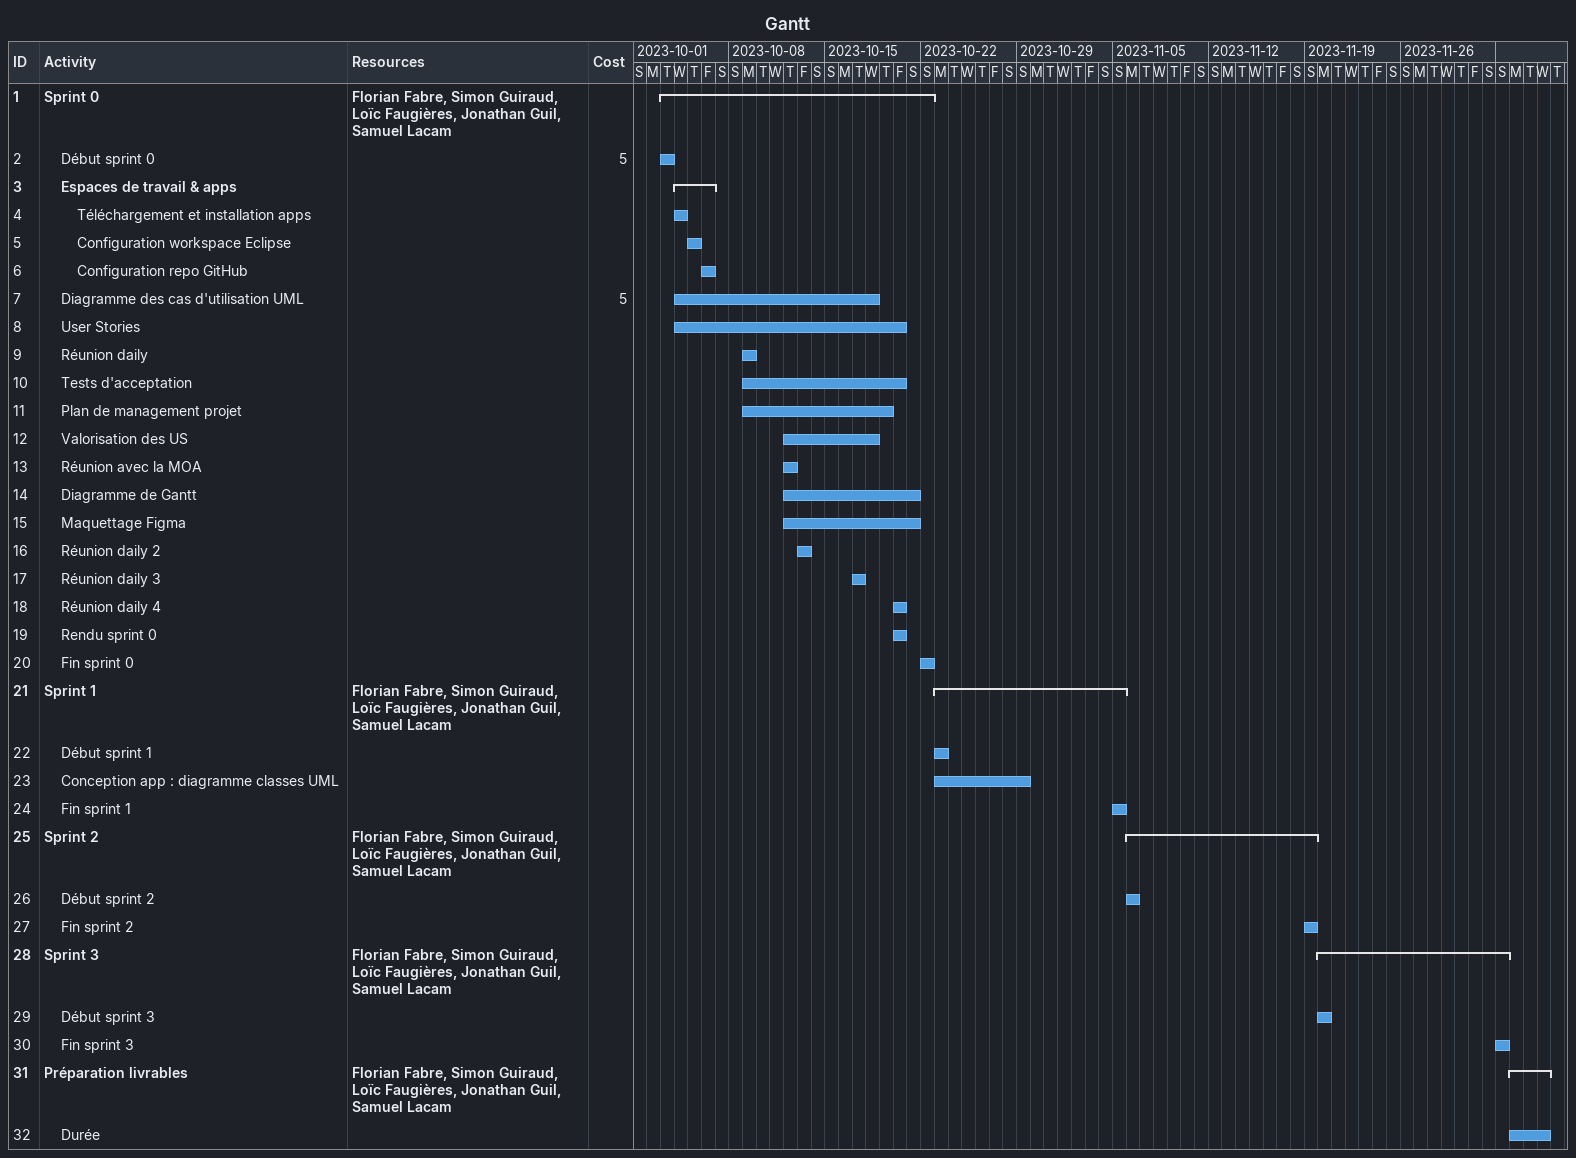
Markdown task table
Gantt

| ID | Level | Task | Start | Finish | Resources | Cost |
|---|---|---|---|---|---|---|
| 1 | 1 | **Sprint 0** | 2023-10-03 | 2023-10-22 | Florian Fabre, Simon Guiraud, Loïc Faugières, Jonathan Guil, Samuel Lacam |  |
| 2 | 2 | Début sprint 0 | 2023-10-03 | 2023-10-03 |  | 5 |
| 3 | 2 | **Espaces de travail & apps** | 2023-10-04 | 2023-10-06 |  |  |
| 4 | 3 | Téléchargement et installation apps | 2023-10-04 | 2023-10-04 |  |  |
| 5 | 3 | Configuration workspace Eclipse | 2023-10-05 | 2023-10-05 |  |  |
| 6 | 3 | Configuration repo GitHub | 2023-10-06 | 2023-10-06 |  |  |
| 7 | 2 | Diagramme des cas d'utilisation UML | 2023-10-04 | 2023-10-18 |  | 5 |
| 8 | 2 | User Stories | 2023-10-04 | 2023-10-20 |  |  |
| 9 | 2 | Réunion daily | 2023-10-09 | 2023-10-09 |  |  |
| 10 | 2 | Tests d'acceptation | 2023-10-09 | 2023-10-20 |  |  |
| 11 | 2 | Plan de management projet | 2023-10-09 | 2023-10-19 |  |  |
| 12 | 2 | Valorisation des US | 2023-10-12 | 2023-10-18 |  |  |
| 13 | 2 | Réunion avec la MOA | 2023-10-12 | 2023-10-12 |  |  |
| 14 | 2 | Diagramme de Gantt | 2023-10-12 | 2023-10-21 |  |  |
| 15 | 2 | Maquettage Figma | 2023-10-12 | 2023-10-21 |  |  |
| 16 | 2 | Réunion daily 2 | 2023-10-13 | 2023-10-13 |  |  |
| 17 | 2 | Réunion daily 3 | 2023-10-17 | 2023-10-17 |  |  |
| 18 | 2 | Réunion daily 4 | 2023-10-20 | 2023-10-20 |  |  |
| 19 | 2 | Rendu sprint 0 | 2023-10-20 | 2023-10-20 |  |  |
| 20 | 2 | Fin sprint 0 | 2023-10-22 | 2023-10-22 |  |  |
| 21 | 1 | **Sprint 1** | 2023-10-23 | 2023-11-05 | Florian Fabre, Simon Guiraud, Loïc Faugières, Jonathan Guil, Samuel Lacam |  |
| 22 | 2 | Début sprint 1 | 2023-10-23 | 2023-10-23 |  |  |
| 23 | 2 | Conception app : diagramme classes UML | 2023-10-23 | 2023-10-29 |  |  |
| 24 | 2 | Fin sprint 1 | 2023-11-05 | 2023-11-05 |  |  |
| 25 | 1 | **Sprint 2** | 2023-11-06 | 2023-11-19 | Florian Fabre, Simon Guiraud, Loïc Faugières, Jonathan Guil, Samuel Lacam |  |
| 26 | 2 | Début sprint 2 | 2023-11-06 | 2023-11-06 |  |  |
| 27 | 2 | Fin sprint 2 | 2023-11-19 | 2023-11-19 |  |  |
| 28 | 1 | **Sprint 3** | 2023-11-20 | 2023-12-03 | Florian Fabre, Simon Guiraud, Loïc Faugières, Jonathan Guil, Samuel Lacam |  |
| 29 | 2 | Début sprint 3 | 2023-11-20 | 2023-11-20 |  |  |
| 30 | 2 | Fin sprint 3 | 2023-12-03 | 2023-12-03 |  |  |
| 31 | 1 | **Préparation livrables** | 2023-12-04 | 2023-12-06 | Florian Fabre, Simon Guiraud, Loïc Faugières, Jonathan Guil, Samuel Lacam |  |
| 32 | 2 | Durée | 2023-12-04 | 2023-12-06 |  |  |
